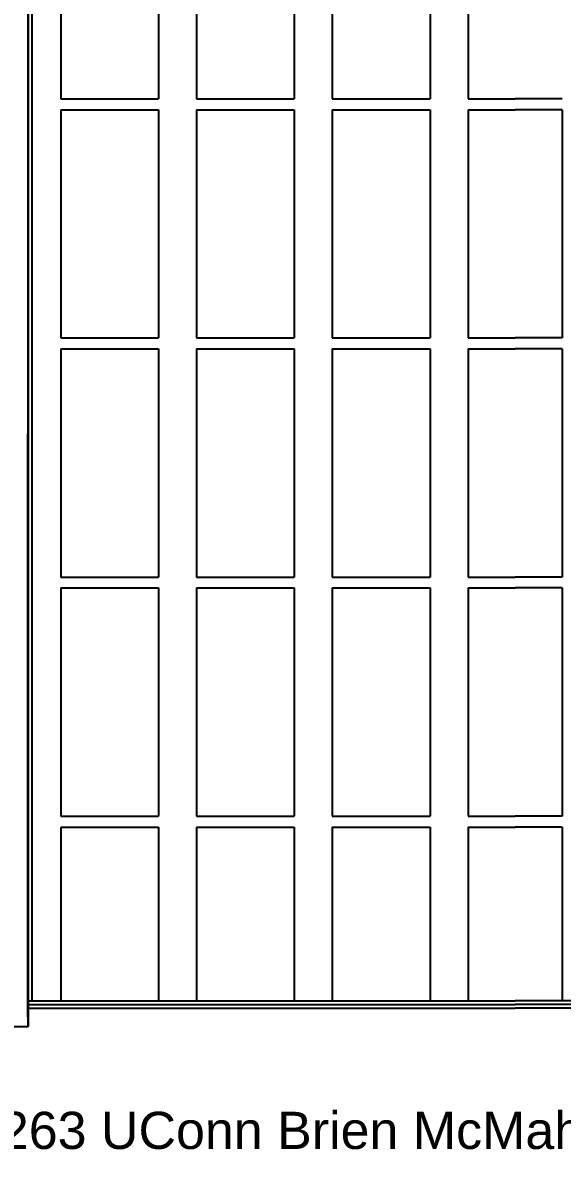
# Model space of a CAD drawing. Header units: inches. Extents: x -460 to 10305, y -938 to 5356.
# Drawn here: x 8505 to 9101, y -145 to 1111 of the extents above; entities that cross this region are included whole.
import ezdxf
from ezdxf.enums import TextEntityAlignment as Align

# ---------------------------------------------------------------- set-up
doc = ezdxf.new("R2010")
doc.units = ezdxf.units.IN
doc.header["$MEASUREMENT"] = 0
for name, color, linetype in [('01-0263-05-DWG-BFP-ARCH$0$SP-GROSS', 30, 'Continuous'), ('01-0263-05-DWG-BFP-ARCH$0$SP-PRINT_TEXT', 250, 'Continuous'), ('01-0263-05-DWG-BFP-ARCH$0$SP-SITE', 3, 'Continuous'), ('01-0263-05-DWG-BFP-ARCH$0$SP-WALL', 7, 'Continuous')]:
    doc.layers.add(name, color=color, linetype=linetype)
doc.styles.add('01-0263-05-DWG-BFP-ARCH$0$ARIAL', font='ARIAL', dxfattribs={"height": 0.2})

# ---------------------------------------------------------------- blocks, each defined once
blk = doc.blocks.new('01-0263-05-DWG-BFP-ARCH', base_point=(1295.2, 1353.4))
at = {"layer": '01-0263-05-DWG-BFP-ARCH$0$SP-GROSS'}
blk.add_lwpolyline([(1995.2, 2641.4), (1295.2, 2641.4), (1295.2, 1353.4), (1995.1, 1353.5), (1995, 1373.7), (1995.2, 2641.4)], close=True, dxfattribs=at)
at = {"layer": '01-0263-05-DWG-BFP-ARCH$0$SP-SITE'}
for p, q in [((2031.2, 2629.4), (2031.2, 2377.4)), ((2139.2, 2629.4), (2139.2, 2377.4)), ((2181.2, 2629.4), (2181.2, 2377.4)), ((2289.2, 2629.4), (2289.2, 2377.4)), ((2331.2, 2629.4), (2331.2, 2377.4)), ((2439.2, 2629.4), (2439.2, 2377.4)), ((2481.2, 2629.4), (2481.2, 2377.4)), ((2031.2, 2377.4), (2139.2, 2377.4)), ((2181.2, 2377.4), (2289.2, 2377.4)), ((2331.2, 2377.4), (2439.2, 2377.4)), ((2481.2, 2377.4), (2533.2, 2377.4)), ((2585.2, 2377.4), (2533.2, 2377.4)), ((2031.2, 2365.4), (2031.2, 2113.4)), ((2031.2, 2365.4), (2139.2, 2365.4)), ((2139.2, 2365.4), (2139.2, 2113.4)), ((2181.2, 2365.4), (2181.2, 2113.4)), ((2181.2, 2365.4), (2289.2, 2365.4)), ((2289.2, 2365.4), (2289.2, 2113.4)), ((2331.2, 2365.4), (2331.2, 2113.4)), ((2331.2, 2365.4), (2439.2, 2365.4)), ((2439.2, 2365.4), (2439.2, 2113.4)), ((2481.2, 2365.4), (2481.2, 2113.4)), ((2481.2, 2365.4), (2533.2, 2365.4)), ((2585.2, 2365.4), (2533.2, 2365.4)), ((2585.2, 2365.4), (2585.2, 2113.4)), ((2031.2, 2113.4), (2139.2, 2113.4)), ((2181.2, 2113.4), (2289.2, 2113.4)), ((2331.2, 2113.4), (2439.2, 2113.4)), ((2481.2, 2113.4), (2533.2, 2113.4)), ((2585.2, 2113.4), (2533.2, 2113.4)), ((2031.2, 2101.4), (2031.2, 1849.4)), ((2031.2, 2101.4), (2139.2, 2101.4)), ((2139.2, 2101.4), (2139.2, 1849.4)), ((2181.2, 2101.4), (2181.2, 1849.4)), ((2181.2, 2101.4), (2289.2, 2101.4)), ((2289.2, 2101.4), (2289.2, 1849.4)), ((2331.2, 2101.4), (2331.2, 1849.4)), ((2331.2, 2101.4), (2439.2, 2101.4)), ((2439.2, 2101.4), (2439.2, 1849.4)), ((2481.2, 2101.4), (2481.2, 1849.4)), ((2481.2, 2101.4), (2533.2, 2101.4)), ((2585.2, 2101.4), (2533.2, 2101.4)), ((2585.2, 2101.4), (2585.2, 1849.4)), ((2031.2, 1849.4), (2139.2, 1849.4)), ((2181.2, 1849.4), (2289.2, 1849.4)), ((2331.2, 1849.4), (2439.2, 1849.4)), ((2481.2, 1849.4), (2533.2, 1849.4)), ((2585.2, 1849.4), (2533.2, 1849.4)), ((2031.2, 1837.4), (2031.2, 1585.4)), ((2031.2, 1837.4), (2139.2, 1837.4)), ((2139.2, 1837.4), (2139.2, 1585.4)), ((2181.2, 1837.4), (2181.2, 1585.4)), ((2181.2, 1837.4), (2289.2, 1837.4)), ((2289.2, 1837.4), (2289.2, 1585.4)), ((2331.2, 1837.4), (2331.2, 1585.4)), ((2331.2, 1837.4), (2439.2, 1837.4)), ((2439.2, 1837.4), (2439.2, 1585.4)), ((2481.2, 1837.4), (2481.2, 1585.4)), ((2481.2, 1837.4), (2533.2, 1837.4)), ((2585.2, 1837.4), (2533.2, 1837.4)), ((2585.2, 1837.4), (2585.2, 1585.4)), ((2031.2, 1585.4), (2139.2, 1585.4)), ((2181.2, 1585.4), (2289.2, 1585.4)), ((2331.2, 1585.4), (2439.2, 1585.4)), ((2481.2, 1585.4), (2533.2, 1585.4)), ((2585.2, 1585.4), (2533.2, 1585.4)), ((2031.2, 1573.4), (2031.2, 1381.4)), ((2031.2, 1573.4), (2139.2, 1573.4)), ((2139.2, 1573.4), (2139.2, 1381.4)), ((2181.2, 1573.4), (2289.2, 1573.4)), ((2181.2, 1573.4), (2181.2, 1381.4)), ((2289.2, 1573.4), (2289.2, 1381.4)), ((2331.2, 1573.4), (2439.2, 1573.4)), ((2331.2, 1573.4), (2331.2, 1381.4)), ((2439.2, 1573.4), (2439.2, 1381.4)), ((2481.2, 1573.4), (2533.2, 1573.4)), ((2481.2, 1573.4), (2481.2, 1381.4)), ((2585.2, 1573.4), (2533.2, 1573.4)), ((2585.2, 1573.4), (2585.2, 1381.4)), ((1995.2, 1381.4), (2533.2, 1381.4)), ((3071.2, 1381.4), (2533.2, 1381.4)), ((1995.2, 1377.4), (2533.2, 1377.4)), ((1995.2, 1373.4), (2533.2, 1373.4)), ((3071.2, 1377.4), (2533.2, 1377.4)), ((3071.2, 1373.4), (2533.2, 1373.4))]:
    blk.add_line(p, q, dxfattribs=at)
at = {"layer": '01-0263-05-DWG-BFP-ARCH$0$SP-WALL'}
for p, q in [((1995.2, 2641.4), (1995.2, 1375.4)), ((1999.2, 2629.4), (1999.2, 1381.4)), ((1995.2, 1381.4), (1995.2, 1353.4)), ((1295.2, 1353.4), (1995.2, 1353.4))]:
    blk.add_line(p, q, dxfattribs=at)
at = {"layer": '01-0263-05-DWG-BFP-ARCH$0$SP-PRINT_TEXT', "linetype": 'Continuous', "style": '01-0263-05-DWG-BFP-ARCH$0$ARIAL'}
blk.add_text('0263 UConn Brien McMahon Hall & Dining - 05', height=41.084, dxfattribs=at).set_placement((2533.3, 1218), align=Align.CENTER)

msp = doc.modelspace()

# ---------------------------------------------------------------- block references
msp.add_blockref('01-0263-05-DWG-BFP-ARCH', (7811.4, 3.3))

doc.saveas('drawing.dxf')
